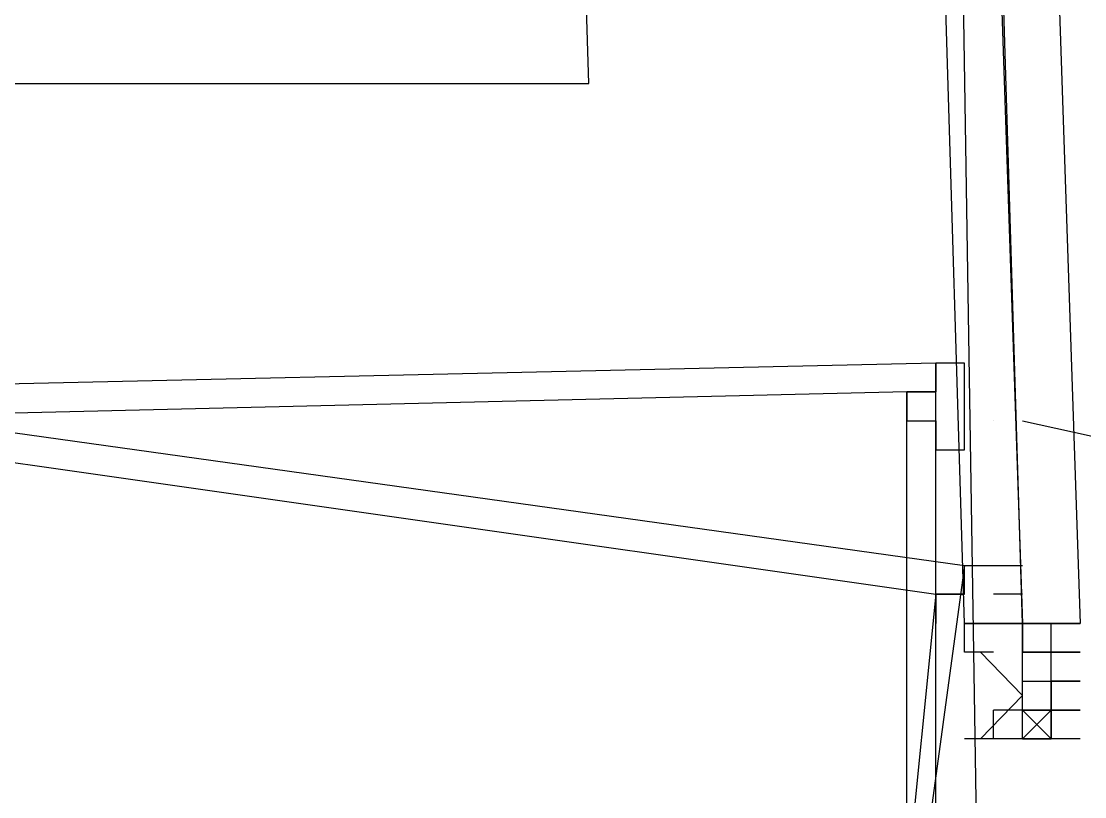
# Model space of a CAD drawing. Header units: feet. Extents: x -84 to 198, y -22 to 181.
# Drawn here: x 137.8982 to 138.3888, y 106.7645 to 107.122 of the extents above; entities that cross this region are included whole.
import ezdxf

# ---------------------------------------------------------------- set-up
doc = ezdxf.new("R2010")
doc.units = ezdxf.units.FT
doc.layers.add('A-AREA-UNIDAD', color=30, linetype='CONTINUOUS')
doc.layers.add('A-LINEA', color=7, linetype='CONTINUOUS')

msp = doc.modelspace()

# ---------------------------------------------------------------- linework, layer by layer
at = {"layer": 'A-AREA-UNIDAD'}
msp.add_lwpolyline([(122.88, 112.4089), (135.808, 109.3333), (135.872, 108.1778), (135.552, 106.8444), (137.36, 106.4178), (137.408, 107.0933), (138.16, 107.0933), (137.888, 115.6089), (137.088, 126.2044), (136.16, 134.0622), (134.688, 143.2533), (134.048, 143.2889), (134, 143.5378), (130.912, 144.9422)], dxfattribs=at)
at = {"layer": 'A-LINEA'}
for p, q in [((138.3467, 106.9378), (138.3467, 106.9378)), ((138.3467, 106.9378), (138.3467, 106.9378)), ((138.36, 106.9378), (145.92, 105.2844)), ((138.36, 106.9378), (145.92, 105.2844)), ((138.3333, 106.8444), (138.3333, 106.8444)), ((138.3333, 106.8444), (138.3333, 106.8444)), ((138.3467, 106.8444), (138.3467, 106.8444)), ((138.3467, 106.8444), (138.3467, 106.8444)), ((138.3467, 106.8444), (138.3467, 106.8444)), ((138.3467, 106.8444), (138.3467, 106.8444)), ((138.3467, 106.8444), (138.3467, 106.8444)), ((138.3467, 106.8444), (138.3467, 106.8444)), ((138.3467, 106.8444), (138.3467, 106.8444)), ((138.3467, 106.8444), (138.3467, 106.8444)), ((138.36, 106.8444), (138.3467, 106.8444)), ((138.3467, 106.8444), (138.3467, 106.8444)), ((138.36, 106.8444), (138.3467, 106.8444)), ((138.3467, 106.8444), (138.3467, 106.8444)), ((138.3467, 106.8444), (138.3467, 106.8444)), ((138.3467, 106.8444), (138.3467, 106.8444)), ((138.3467, 106.8444), (138.3467, 106.8444)), ((138.3467, 106.8444), (138.3467, 106.8444)), ((138.3467, 106.8444), (138.3467, 106.8444)), ((138.3467, 106.8444), (138.3467, 106.8444)), ((138.3467, 106.8444), (138.3467, 106.8444)), ((138.3467, 106.8444), (138.3467, 106.8444)), ((138.3467, 106.8444), (138.3467, 106.8444)), ((138.3467, 106.8444), (138.3467, 106.8444)), ((138.3467, 106.8444), (138.3467, 106.8444)), ((138.36, 106.8444), (138.3467, 106.8444)), ((138.3467, 106.8444), (138.3467, 106.8444)), ((138.36, 106.8444), (138.3467, 106.8444)), ((138.3467, 106.8444), (138.3467, 106.8444)), ((138.3467, 106.8444), (138.3467, 106.8444)), ((138.3467, 106.8444), (138.3467, 106.8444)), ((138.3467, 106.8444), (138.3467, 106.8444)), ((138.36, 106.8444), (138.36, 106.8444)), ((138.36, 106.8311), (138.36, 106.8444)), ((138.36, 106.8311), (138.36, 106.8444)), ((138.36, 106.8444), (138.36, 106.8444)), ((138.36, 106.8444), (138.3733, 106.8444)), ((138.36, 106.8444), (138.36, 106.8444)), ((138.36, 106.8444), (138.36, 106.8444)), ((138.36, 106.8444), (138.36, 106.8444)), ((138.36, 106.8444), (138.36, 106.8444)), ((138.36, 106.8444), (138.36, 106.8444)), ((138.36, 106.8444), (138.36, 106.8444)), ((138.36, 106.8444), (138.36, 106.8311)), ((138.36, 106.8444), (138.36, 106.8311)), ((138.36, 106.8444), (138.36, 106.8444)), ((138.36, 106.8444), (138.36, 106.8444)), ((138.36, 106.8311), (138.36, 106.8444)), ((138.36, 106.8311), (138.36, 106.8444)), ((138.36, 106.8444), (138.36, 106.8444)), ((138.36, 106.8444), (138.3733, 106.8444)), ((138.36, 106.8444), (138.36, 106.8444)), ((138.36, 106.8444), (138.36, 106.8444)), ((138.36, 106.8444), (138.36, 106.8444)), ((138.36, 106.8444), (138.36, 106.8444)), ((138.36, 106.8444), (138.36, 106.8444)), ((138.36, 106.8444), (138.36, 106.8444)), ((138.36, 106.8444), (138.36, 106.8311)), ((138.36, 106.8444), (138.36, 106.8311)), ((138.36, 106.8444), (138.36, 106.8444)), ((138.3733, 106.8444), (138.3733, 106.8444)), ((138.3733, 106.8311), (138.3733, 106.8444)), ((138.3733, 106.8311), (138.3733, 106.8444)), ((138.3733, 106.8444), (138.3733, 106.8444)), ((138.3733, 106.8444), (138.3733, 106.8444)), ((138.3733, 106.8444), (138.3733, 106.8444)), ((138.3733, 106.8444), (138.3733, 106.8444)), ((138.3733, 106.8444), (138.3867, 106.8444)), ((138.3733, 106.8444), (138.3733, 106.8444)), ((138.3733, 106.8444), (138.3733, 106.8444)), ((138.3733, 106.8444), (138.3733, 106.8444)), ((138.3733, 106.8444), (138.3733, 106.8444)), ((138.3733, 106.8444), (138.3733, 106.8444)), ((138.3733, 106.8444), (138.3867, 106.8444)), ((138.3733, 106.8444), (138.3733, 106.8444)), ((138.3733, 106.8444), (138.3733, 106.8444)), ((138.3867, 106.8444), (138.3733, 106.8444)), ((138.3733, 106.8444), (138.3733, 106.8444)), ((138.3733, 106.8444), (138.3733, 106.8444)), ((138.3733, 106.8444), (138.3733, 106.8444)), ((138.3733, 106.8444), (138.3733, 106.8444)), ((138.3733, 106.8444), (138.3733, 106.8444)), ((138.3733, 106.8444), (138.3733, 106.8444)), ((138.3733, 106.8311), (138.3733, 106.8444)), ((138.3733, 106.8311), (138.3733, 106.8444)), ((138.3733, 106.8444), (138.3733, 106.8444)), ((138.3733, 106.8444), (138.3733, 106.8444)), ((138.3733, 106.8444), (138.3733, 106.8444)), ((138.3733, 106.8444), (138.3733, 106.8444)), ((138.3733, 106.8444), (138.3867, 106.8444)), ((138.3733, 106.8444), (138.3733, 106.8444)), ((138.3733, 106.8444), (138.3733, 106.8444)), ((138.3733, 106.8444), (138.3733, 106.8444)), ((138.3733, 106.8444), (138.3733, 106.8444)), ((138.3733, 106.8444), (138.3733, 106.8444)), ((138.3733, 106.8444), (138.3867, 106.8444)), ((138.3733, 106.8444), (138.3733, 106.8444)), ((138.3733, 106.8444), (138.3733, 106.8444)), ((138.3867, 106.8444), (138.3733, 106.8444)), ((138.3733, 106.8444), (138.3733, 106.8444)), ((138.3733, 106.8444), (138.3733, 106.8444)), ((138.3733, 106.8444), (138.3733, 106.8444)), ((138.3733, 106.8444), (138.3733, 106.8444)), ((138.3733, 106.8444), (138.3733, 106.8444)), ((138.3867, 106.8444), (138.3867, 106.8444)), ((138.3867, 106.8444), (138.3867, 106.8444)), ((138.3867, 106.8444), (138.3867, 106.8444)), ((138.3867, 106.8444), (138.3867, 106.8444)), ((138.3867, 106.8444), (138.3867, 106.8444)), ((138.3867, 106.8444), (138.3867, 106.8444)), ((138.3867, 106.8444), (138.3867, 106.8444)), ((138.3867, 106.8444), (138.3867, 106.8444)), ((138.3867, 106.8444), (138.3867, 106.8444)), ((138.3867, 106.8444), (138.3867, 106.8444)), ((138.3867, 106.8444), (138.3867, 106.8444)), ((138.3867, 106.8444), (138.3867, 106.8444)), ((138.3867, 106.8444), (138.3867, 106.8444)), ((138.3867, 106.8444), (138.3867, 106.8444)), ((138.3867, 106.8444), (138.3867, 106.8444)), ((138.3867, 106.8444), (138.3867, 106.8444)), ((138.36, 106.8311), (138.36, 106.8311)), ((138.36, 106.8311), (138.36, 106.8311)), ((138.36, 106.8311), (138.36, 106.8311)), ((138.36, 106.8311), (138.36, 106.8311)), ((138.36, 106.8311), (138.36, 106.8311)), ((138.36, 106.8311), (138.36, 106.8311)), ((138.3733, 106.8311), (138.36, 106.8311)), ((138.36, 106.8178), (138.36, 106.8311)), ((138.36, 106.8311), (138.36, 106.8311)), ((138.36, 106.8311), (138.36, 106.8311)), ((138.36, 106.8311), (138.36, 106.8311)), ((138.36, 106.8311), (138.36, 106.8311)), ((138.36, 106.8311), (138.36, 106.8311)), ((138.36, 106.8311), (138.36, 106.8311)), ((138.36, 106.8311), (138.3733, 106.8311)), ((138.36, 106.8311), (138.3733, 106.8311)), ((138.3733, 106.8311), (138.36, 106.8311)), ((138.36, 106.8311), (138.36, 106.8311)), ((138.36, 106.8311), (138.36, 106.8311)), ((138.36, 106.8311), (138.36, 106.8311)), ((138.3733, 106.8311), (138.36, 106.8311)), ((138.36, 106.8311), (138.36, 106.8311)), ((138.36, 106.8311), (138.36, 106.8311)), ((138.36, 106.8311), (138.36, 106.8311)), ((138.36, 106.8311), (138.36, 106.8311)), ((138.36, 106.8311), (138.36, 106.8311)), ((138.36, 106.8311), (138.36, 106.8311)), ((138.36, 106.8311), (138.36, 106.8311)), ((138.36, 106.8311), (138.36, 106.8311)), ((138.36, 106.8311), (138.36, 106.8311)), ((138.36, 106.8311), (138.36, 106.8311)), ((138.36, 106.8311), (138.36, 106.8311)), ((138.3733, 106.8311), (138.36, 106.8311)), ((138.36, 106.8178), (138.36, 106.8311)), ((138.36, 106.8311), (138.36, 106.8311)), ((138.36, 106.8311), (138.36, 106.8311)), ((138.36, 106.8311), (138.36, 106.8311)), ((138.36, 106.8311), (138.36, 106.8311)), ((138.36, 106.8311), (138.36, 106.8311)), ((138.36, 106.8311), (138.36, 106.8311)), ((138.36, 106.8311), (138.3733, 106.8311)), ((138.36, 106.8311), (138.3733, 106.8311)), ((138.3733, 106.8311), (138.36, 106.8311)), ((138.36, 106.8311), (138.36, 106.8311)), ((138.36, 106.8311), (138.36, 106.8311)), ((138.36, 106.8311), (138.36, 106.8311)), ((138.3733, 106.8311), (138.36, 106.8311)), ((138.36, 106.8311), (138.36, 106.8311)), ((138.36, 106.8311), (138.36, 106.8311)), ((138.36, 106.8311), (138.36, 106.8311)), ((138.36, 106.8311), (138.36, 106.8311)), ((138.36, 106.8311), (138.36, 106.8311)), ((138.3733, 106.8311), (138.3733, 106.8311)), ((138.3733, 106.8311), (138.3733, 106.8311)), ((138.3733, 106.8311), (138.3733, 106.8311)), ((138.3733, 106.8311), (138.3733, 106.8311)), ((138.3733, 106.8178), (138.3733, 106.8311)), ((138.3733, 106.8311), (138.3733, 106.8311)), ((138.3733, 106.8178), (138.3733, 106.8311)), ((138.3867, 106.8311), (138.3733, 106.8311)), ((138.3733, 106.8311), (138.3733, 106.8311)), ((138.3733, 106.8311), (138.3733, 106.8311)), ((138.3733, 106.8178), (138.3733, 106.8311)), ((138.3733, 106.8178), (138.3733, 106.8311)), ((138.3733, 106.8311), (138.3733, 106.8311)), ((138.3733, 106.8311), (138.3733, 106.8311)), ((138.3733, 106.8178), (138.3733, 106.8311)), ((138.3733, 106.8311), (138.3733, 106.8311)), ((138.3733, 106.8311), (138.3733, 106.8311)), ((138.3733, 106.8178), (138.3733, 106.8311)), ((138.3733, 106.8311), (138.3867, 106.8311)), ((138.3733, 106.8311), (138.3733, 106.8311)), ((138.3733, 106.8311), (138.3733, 106.8311)), ((138.3733, 106.8311), (138.3733, 106.8311)), ((138.3733, 106.8311), (138.3733, 106.8311)), ((138.3733, 106.8178), (138.3733, 106.8311)), ((138.3733, 106.8311), (138.3733, 106.8311)), ((138.3733, 106.8178), (138.3733, 106.8311)), ((138.3867, 106.8311), (138.3733, 106.8311)), ((138.3733, 106.8311), (138.3733, 106.8311)), ((138.3733, 106.8311), (138.3733, 106.8311)), ((138.3733, 106.8178), (138.3733, 106.8311)), ((138.3733, 106.8178), (138.3733, 106.8311)), ((138.3733, 106.8311), (138.3733, 106.8311)), ((138.3733, 106.8311), (138.3733, 106.8311)), ((138.3733, 106.8178), (138.3733, 106.8311)), ((138.3733, 106.8311), (138.3733, 106.8311)), ((138.3733, 106.8311), (138.3733, 106.8311)), ((138.3733, 106.8178), (138.3733, 106.8311)), ((138.3733, 106.8311), (138.3867, 106.8311)), ((138.3867, 106.8311), (138.3867, 106.8311)), ((138.3867, 106.8311), (138.3867, 106.8311)), ((138.3867, 106.8311), (138.3867, 106.8311)), ((138.3867, 106.8311), (138.3867, 106.8311)), ((138.36, 106.8178), (138.3733, 106.8178)), ((138.36, 106.8178), (138.36, 106.8178)), ((138.36, 106.8178), (138.36, 106.8178)), ((138.36, 106.8178), (138.36, 106.8178)), ((138.36, 106.8178), (138.36, 106.8178)), ((138.36, 106.8178), (138.36, 106.8178)), ((138.36, 106.8178), (138.36, 106.8178)), ((138.36, 106.8044), (138.36, 106.8178)), ((138.36, 106.8178), (138.36, 106.8178)), ((138.36, 106.8044), (138.36, 106.8178)), ((138.36, 106.8178), (138.36, 106.8178)), ((138.36, 106.8178), (138.36, 106.8178)), ((138.36, 106.8178), (138.36, 106.8178)), ((138.36, 106.8178), (138.36, 106.8178)), ((138.36, 106.8178), (138.36, 106.8178)), ((138.36, 106.8178), (138.36, 106.8178)), ((138.36, 106.8178), (138.36, 106.8178)), ((138.36, 106.8178), (138.36, 106.8178)), ((138.36, 106.8178), (138.36, 106.8178)), ((138.36, 106.8178), (138.36, 106.8178)), ((138.36, 106.8178), (138.3733, 106.8178)), ((138.36, 106.8178), (138.36, 106.8178)), ((138.36, 106.8178), (138.36, 106.8178)), ((138.36, 106.8178), (138.36, 106.8178)), ((138.36, 106.8178), (138.36, 106.8178)), ((138.36, 106.8178), (138.36, 106.8178)), ((138.36, 106.8178), (138.36, 106.8178)), ((138.36, 106.8044), (138.36, 106.8178)), ((138.36, 106.8178), (138.36, 106.8178)), ((138.36, 106.8044), (138.36, 106.8178)), ((138.36, 106.8178), (138.36, 106.8178)), ((138.36, 106.8178), (138.36, 106.8178)), ((138.36, 106.8178), (138.36, 106.8178)), ((138.36, 106.8178), (138.36, 106.8178)), ((138.36, 106.8178), (138.36, 106.8178)), ((138.36, 106.8178), (138.36, 106.8178)), ((138.36, 106.8178), (138.36, 106.8178)), ((138.36, 106.8178), (138.36, 106.8178)), ((138.36, 106.8178), (138.36, 106.8178)), ((138.36, 106.8178), (138.36, 106.8178)), ((138.3733, 106.8178), (138.3733, 106.8178)), ((138.3733, 106.8178), (138.3733, 106.8178)), ((138.3733, 106.8178), (138.3733, 106.8178)), ((138.3733, 106.8178), (138.3733, 106.8178)), ((138.3733, 106.8178), (138.3733, 106.8178)), ((138.3733, 106.8178), (138.3867, 106.8178)), ((138.3733, 106.8178), (138.3733, 106.8178)), ((138.3733, 106.8178), (138.3733, 106.8178)), ((138.3733, 106.8178), (138.3733, 106.8178)), ((138.3733, 106.8178), (138.3733, 106.8178)), ((138.3733, 106.8178), (138.3733, 106.8178)), ((138.3733, 106.8178), (138.3733, 106.8178)), ((138.3867, 106.8178), (138.3733, 106.8178)), ((138.3733, 106.8178), (138.3733, 106.8178)), ((138.3733, 106.8178), (138.3733, 106.8178)), ((138.3867, 106.8178), (138.3733, 106.8178)), ((138.3733, 106.8178), (138.3733, 106.8044)), ((138.3733, 106.8178), (138.3733, 106.8178)), ((138.3733, 106.8178), (138.3733, 106.8178)), ((138.3733, 106.8178), (138.3733, 106.8178)), ((138.3733, 106.8178), (138.3733, 106.8178)), ((138.3733, 106.8178), (138.3733, 106.8178)), ((138.3733, 106.8178), (138.3733, 106.8178)), ((138.3733, 106.8178), (138.3733, 106.8178)), ((138.3733, 106.8178), (138.3733, 106.8178)), ((138.3733, 106.8178), (138.3733, 106.8178)), ((138.3733, 106.8178), (138.3733, 106.8178)), ((138.3733, 106.8178), (138.3733, 106.8178)), ((138.3733, 106.8178), (138.3733, 106.8178)), ((138.3733, 106.8178), (138.3733, 106.8178)), ((138.3733, 106.8178), (138.3733, 106.8178)), ((138.3733, 106.8178), (138.3733, 106.8178)), ((138.3733, 106.8178), (138.3733, 106.8178)), ((138.3733, 106.8178), (138.3733, 106.8178)), ((138.3733, 106.8178), (138.3733, 106.8178)), ((138.3733, 106.8178), (138.3867, 106.8178)), ((138.3733, 106.8178), (138.3733, 106.8178)), ((138.3733, 106.8178), (138.3733, 106.8178)), ((138.3733, 106.8178), (138.3733, 106.8178)), ((138.3733, 106.8178), (138.3733, 106.8178)), ((138.3733, 106.8178), (138.3733, 106.8178)), ((138.3733, 106.8178), (138.3733, 106.8178)), ((138.3867, 106.8178), (138.3733, 106.8178)), ((138.3733, 106.8178), (138.3733, 106.8178)), ((138.3733, 106.8178), (138.3733, 106.8178)), ((138.3867, 106.8178), (138.3733, 106.8178)), ((138.3733, 106.8178), (138.3733, 106.8044)), ((138.3733, 106.8178), (138.3733, 106.8178)), ((138.3733, 106.8178), (138.3733, 106.8178)), ((138.3733, 106.8178), (138.3733, 106.8178)), ((138.3733, 106.8178), (138.3733, 106.8178)), ((138.3733, 106.8178), (138.3733, 106.8178)), ((138.3733, 106.8178), (138.3733, 106.8178)), ((138.3733, 106.8178), (138.3733, 106.8178)), ((138.3733, 106.8178), (138.3733, 106.8178)), ((138.3733, 106.8178), (138.3733, 106.8178)), ((138.3733, 106.8178), (138.3733, 106.8178)), ((138.3733, 106.8178), (138.3733, 106.8178)), ((138.3733, 106.8178), (138.3733, 106.8178)), ((138.3733, 106.8178), (138.3733, 106.8178)), ((138.3867, 106.8178), (138.3867, 106.8178)), ((138.3867, 106.8178), (138.3867, 106.8178)), ((138.3467, 106.7911), (138.3467, 106.8044)), ((138.3467, 106.8044), (138.3467, 106.8044)), ((138.36, 106.8044), (138.3467, 106.8044)), ((138.3467, 106.7911), (138.3467, 106.8044)), ((138.3467, 106.8044), (138.3467, 106.8044)), ((138.3467, 106.7911), (138.3467, 106.8044)), ((138.3467, 106.8044), (138.3467, 106.8044)), ((138.3467, 106.7911), (138.3467, 106.8044)), ((138.3467, 106.7911), (138.3467, 106.8044)), ((138.3467, 106.8044), (138.3467, 106.8044)), ((138.36, 106.8044), (138.3467, 106.8044)), ((138.3467, 106.7911), (138.3467, 106.8044)), ((138.3467, 106.8044), (138.3467, 106.8044)), ((138.3467, 106.7911), (138.3467, 106.8044)), ((138.3467, 106.8044), (138.3467, 106.8044)), ((138.3467, 106.7911), (138.3467, 106.8044)), ((138.36, 106.7911), (138.36, 106.8044)), ((138.36, 106.7911), (138.36, 106.8044)), ((138.36, 106.8044), (138.36, 106.8044)), ((138.36, 106.8044), (138.36, 106.8044)), ((138.36, 106.8044), (138.36, 106.8044)), ((138.36, 106.8044), (138.36, 106.8044)), ((138.36, 106.8044), (138.36, 106.8044)), ((138.36, 106.8044), (138.36, 106.8044)), ((138.36, 106.8044), (138.36, 106.8044)), ((138.36, 106.8044), (138.36, 106.8044)), ((138.36, 106.8044), (138.36, 106.8044)), ((138.36, 106.8044), (138.36, 106.8044)), ((138.36, 106.8044), (138.36, 106.8044)), ((138.36, 106.8044), (138.36, 106.8044)), ((138.36, 106.8044), (138.36, 106.8044)), ((138.36, 106.8044), (138.36, 106.8044)), ((138.36, 106.8044), (138.36, 106.8044)), ((138.36, 106.8044), (138.36, 106.8044)), ((138.36, 106.8044), (138.36, 106.8044)), ((138.36, 106.8044), (138.36, 106.8044)), ((138.36, 106.8044), (138.36, 106.8044)), ((138.36, 106.8044), (138.3733, 106.7911)), ((138.36, 106.7911), (138.36, 106.8044)), ((138.36, 106.7911), (138.36, 106.8044)), ((138.36, 106.8044), (138.36, 106.8044)), ((138.36, 106.8044), (138.36, 106.8044)), ((138.36, 106.8044), (138.36, 106.8044)), ((138.36, 106.8044), (138.36, 106.8044)), ((138.36, 106.8044), (138.36, 106.8044)), ((138.36, 106.8044), (138.36, 106.8044)), ((138.36, 106.8044), (138.36, 106.8044)), ((138.36, 106.8044), (138.36, 106.8044)), ((138.36, 106.8044), (138.36, 106.8044)), ((138.36, 106.8044), (138.36, 106.8044)), ((138.36, 106.8044), (138.36, 106.8044)), ((138.36, 106.8044), (138.36, 106.8044)), ((138.36, 106.8044), (138.36, 106.8044)), ((138.36, 106.8044), (138.36, 106.8044)), ((138.36, 106.8044), (138.36, 106.8044)), ((138.36, 106.8044), (138.36, 106.8044)), ((138.36, 106.8044), (138.36, 106.8044)), ((138.36, 106.8044), (138.36, 106.8044)), ((138.36, 106.8044), (138.36, 106.8044)), ((138.36, 106.8044), (138.3733, 106.7911)), ((138.3733, 106.7911), (138.3733, 106.8044)), ((138.3733, 106.7911), (138.3733, 106.8044)), ((138.3733, 106.8044), (138.3733, 106.8044)), ((138.3733, 106.8044), (138.3733, 106.8044)), ((138.3733, 106.8044), (138.3733, 106.8044)), ((138.3733, 106.8044), (138.3867, 106.8044)), ((138.3733, 106.8044), (138.3733, 106.8044)), ((138.3733, 106.8044), (138.3733, 106.8044)), ((138.3733, 106.8044), (138.3733, 106.8044)), ((138.3733, 106.8044), (138.3733, 106.8044)), ((138.3733, 106.8044), (138.3733, 106.8044)), ((138.3733, 106.8044), (138.3733, 106.8044)), ((138.3733, 106.8044), (138.3733, 106.8044)), ((138.3733, 106.8044), (138.3733, 106.8044)), ((138.3733, 106.8044), (138.3733, 106.8044)), ((138.3733, 106.8044), (138.3733, 106.8044)), ((138.3733, 106.8044), (138.3733, 106.8044)), ((138.3733, 106.8044), (138.3733, 106.8044)), ((138.3733, 106.8044), (138.3733, 106.8044)), ((138.3733, 106.8044), (138.3733, 106.8044)), ((138.3733, 106.8044), (138.3733, 106.8044)), ((138.3733, 106.8044), (138.3733, 106.8044)), ((138.3733, 106.8044), (138.3733, 106.8044)), ((138.3733, 106.8044), (138.3733, 106.8044)), ((138.3733, 106.8044), (138.3733, 106.8044)), ((138.3733, 106.8044), (138.3733, 106.8044)), ((138.3733, 106.8044), (138.3733, 106.8044)), ((138.3733, 106.8044), (138.3733, 106.8044)), ((138.3733, 106.8044), (138.3733, 106.8044)), ((138.3733, 106.8044), (138.3733, 106.7911)), ((138.3733, 106.7911), (138.3733, 106.8044)), ((138.3733, 106.7911), (138.3733, 106.8044)), ((138.3733, 106.8044), (138.3733, 106.8044)), ((138.3733, 106.8044), (138.3733, 106.8044)), ((138.3733, 106.8044), (138.3733, 106.8044)), ((138.3733, 106.8044), (138.3867, 106.8044)), ((138.3733, 106.8044), (138.3733, 106.8044)), ((138.3733, 106.8044), (138.3733, 106.8044)), ((138.3733, 106.8044), (138.3733, 106.8044)), ((138.3733, 106.8044), (138.3733, 106.8044)), ((138.3733, 106.8044), (138.3733, 106.8044)), ((138.3733, 106.8044), (138.3733, 106.8044)), ((138.3733, 106.8044), (138.3733, 106.8044)), ((138.3733, 106.8044), (138.3733, 106.8044)), ((138.3733, 106.8044), (138.3733, 106.8044)), ((138.3733, 106.8044), (138.3733, 106.8044)), ((138.3733, 106.8044), (138.3733, 106.8044)), ((138.3733, 106.8044), (138.3733, 106.8044)), ((138.3733, 106.8044), (138.3733, 106.8044)), ((138.3733, 106.8044), (138.3733, 106.8044)), ((138.3733, 106.8044), (138.3733, 106.8044)), ((138.3733, 106.8044), (138.3733, 106.8044)), ((138.3733, 106.8044), (138.3733, 106.8044)), ((138.3733, 106.8044), (138.3733, 106.8044)), ((138.3733, 106.8044), (138.3733, 106.8044)), ((138.3733, 106.8044), (138.3733, 106.8044)), ((138.3733, 106.8044), (138.3733, 106.8044)), ((138.3733, 106.8044), (138.3733, 106.8044)), ((138.3733, 106.8044), (138.3733, 106.8044)), ((138.3733, 106.8044), (138.3733, 106.7911)), ((138.3867, 106.8044), (138.3867, 106.8044)), ((138.3867, 106.8044), (138.3867, 106.8044)), ((138.3867, 106.8044), (138.3867, 106.8044)), ((138.3867, 106.8044), (138.3867, 106.8044)), ((138.3867, 106.8044), (138.3867, 106.8044)), ((138.3867, 106.8044), (138.3867, 106.8044)), ((138.3867, 106.8044), (138.3867, 106.8044)), ((138.3867, 106.8044), (138.3867, 106.8044)), ((138.3867, 106.8044), (138.3867, 106.8044)), ((138.3867, 106.8044), (138.3867, 106.8044)), ((138.3867, 106.8044), (138.3867, 106.8044)), ((138.3867, 106.8044), (138.3867, 106.8044)), ((138.3867, 106.8044), (138.3867, 106.8044)), ((138.3867, 106.8044), (138.3867, 106.8044)), ((138.3467, 106.7911), (138.3467, 106.7911)), ((138.3467, 106.7911), (138.3467, 106.7911)), ((138.3467, 106.7911), (138.3467, 106.7911)), ((138.3467, 106.7911), (138.3467, 106.7911)), ((138.3467, 106.7911), (138.3467, 106.7911)), ((138.3467, 106.7911), (138.3467, 106.7911)), ((138.3467, 106.7911), (138.3467, 106.7911)), ((138.3467, 106.7911), (138.3467, 106.7911)), ((138.3467, 106.7911), (138.3467, 106.7911)), ((138.3467, 106.7911), (138.3467, 106.7911)), ((138.36, 106.7911), (138.3733, 106.7911)), ((138.36, 106.7911), (138.36, 106.7911)), ((138.36, 106.7911), (138.36, 106.7911)), ((138.36, 106.7911), (138.36, 106.7911)), ((138.36, 106.7911), (138.36, 106.7911)), ((138.36, 106.7911), (138.36, 106.7911)), ((138.36, 106.7911), (138.36, 106.7911)), ((138.36, 106.7911), (138.36, 106.7911)), ((138.36, 106.7911), (138.36, 106.7911)), ((138.36, 106.7911), (138.36, 106.7911)), ((138.36, 106.7911), (138.36, 106.7911)), ((138.36, 106.7911), (138.36, 106.7911)), ((138.36, 106.7911), (138.36, 106.7911)), ((138.36, 106.7911), (138.3733, 106.7911)), ((138.36, 106.7911), (138.36, 106.7911)), ((138.36, 106.7911), (138.36, 106.7911)), ((138.36, 106.7911), (138.36, 106.7911)), ((138.36, 106.7911), (138.36, 106.7911)), ((138.36, 106.7911), (138.36, 106.7911)), ((138.36, 106.7911), (138.36, 106.7911)), ((138.36, 106.7911), (138.36, 106.7911)), ((138.36, 106.7911), (138.36, 106.7911)), ((138.36, 106.7911), (138.36, 106.7911)), ((138.36, 106.7911), (138.36, 106.7911)), ((138.36, 106.7911), (138.36, 106.7911)), ((138.36, 106.7911), (138.36, 106.7911)), ((138.3733, 106.7911), (138.3733, 106.7911)), ((138.3733, 106.7911), (138.3733, 106.7911)), ((138.3733, 106.7911), (138.3733, 106.7911)), ((138.3733, 106.7911), (138.3733, 106.7911)), ((138.3733, 106.7911), (138.3733, 106.7911)), ((138.3733, 106.7911), (138.3733, 106.7911)), ((138.3867, 106.7911), (138.3867, 106.7911)), ((138.3867, 106.7911), (138.3867, 106.7911)), ((138.3867, 106.7911), (138.3867, 106.7911)), ((138.3867, 106.7911), (138.3867, 106.7911)), ((138.3867, 106.7911), (138.3867, 106.7911)), ((138.3867, 106.7911), (138.3867, 106.7911)), ((138.3867, 106.7911), (138.3867, 106.7911)), ((138.3867, 106.7911), (138.3867, 106.7911))]:
    msp.add_line(p, q, dxfattribs=at)
for points in [[(138.3467, 106.2578), (138.2933, 109.6444), (138.1733, 113.0311), (138.0267, 116.4044), (137.8133, 119.7778), (137.5467, 123.1511), (137.2267, 126.5244), (136.8667, 129.8844), (136.4533, 133.2444), (135.9733, 136.5911), (135.4533, 139.9378), (134.88, 143.2711)], [(138.3467, 106.2578), (138.2933, 109.6444), (138.1733, 113.0311), (138.0267, 116.4044), (137.8133, 119.7778), (137.5467, 123.1511), (137.2267, 126.5244), (136.8667, 129.8844), (136.4533, 133.2444), (135.9733, 136.5911), (135.4533, 139.9378), (134.88, 143.2711)], [(138.2267, 110.7911), (138.36, 106.8444), (138.3467, 106.8444), (138.3333, 106.8444), (138.2133, 110.7911), (138.2267, 110.7911)], [(138.2267, 110.7911), (138.36, 106.8444), (138.3467, 106.8444), (138.3333, 106.8444), (138.2133, 110.7911), (138.2267, 110.7911)], [(138.2533, 110.7911), (138.3867, 106.8444), (138.36, 106.8444), (138.24, 110.7911), (138.2533, 110.7911)], [(138.2533, 110.7911), (138.3867, 106.8444), (138.36, 106.8444), (138.24, 110.7911), (138.2533, 110.7911)], [(137.7333, 106.9511), (137.7467, 106.6578), (138.32, 106.6711), (138.32, 106.9644), (137.7333, 106.9511)], [(137.7333, 106.9511), (137.7467, 106.6578), (138.32, 106.6711), (138.32, 106.9644), (137.7333, 106.9511)], [(138.3333, 106.9378), (138.3333, 106.9511), (138.3333, 106.9511), (138.3333, 106.9644), (138.3333, 106.9644), (138.3333, 106.9644), (138.32, 106.9644), (138.32, 106.9644), (138.32, 106.9511), (138.32, 106.9511), (138.3067, 106.9511), (138.3067, 106.9511), (138.3067, 106.9511), (138.3067, 106.9511), (138.3067, 106.9511), (138.3067, 106.9378), (138.3067, 106.9378), (138.3067, 106.9378), (138.32, 106.9378), (138.32, 106.9378), (138.32, 106.9244), (138.32, 106.9244), (138.3333, 106.9244), (138.3333, 106.9244), (138.3333, 106.9378)], [(138.3333, 106.9378), (138.3333, 106.9511), (138.3333, 106.9511), (138.3333, 106.9644), (138.3333, 106.9644), (138.3333, 106.9644), (138.32, 106.9644), (138.32, 106.9644), (138.32, 106.9511), (138.32, 106.9511), (138.3067, 106.9511), (138.3067, 106.9511), (138.3067, 106.9511), (138.3067, 106.9511), (138.3067, 106.9511), (138.3067, 106.9378), (138.3067, 106.9378), (138.3067, 106.9378), (138.32, 106.9378), (138.32, 106.9378), (138.32, 106.9244), (138.32, 106.9244), (138.3333, 106.9244), (138.3333, 106.9244), (138.3333, 106.9378)], [(137.72, 106.6578), (137.76, 106.9511), (138.3333, 106.8711), (138.2933, 106.5778), (137.72, 106.6578)], [(137.72, 106.6578), (137.76, 106.9511), (138.3333, 106.8711), (138.2933, 106.5778), (137.72, 106.6578)], [(137.7467, 106.9378), (137.7467, 106.6711), (138.3067, 106.6844), (138.3067, 106.9511), (137.7467, 106.9378)], [(137.7467, 106.9378), (137.7467, 106.6711), (138.3067, 106.6844), (138.3067, 106.9511), (137.7467, 106.9378)], [(137.7333, 106.6578), (137.76, 106.9378), (138.32, 106.8578), (138.2933, 106.5911), (137.7333, 106.6578)], [(137.7333, 106.6578), (137.76, 106.9378), (138.32, 106.8578), (138.2933, 106.5911), (137.7333, 106.6578)], [(138.3333, 106.8578), (138.32, 106.8578), (138.32, 106.8444), (138.32, 106.8444), (138.32, 106.8578), (138.32, 106.8578), (138.32, 106.8578), (138.3333, 106.8578), (138.3333, 106.8578), (138.3333, 106.8578), (138.3333, 106.8578), (138.3333, 106.8711), (138.3333, 106.8711), (138.36, 106.8711), (138.36, 106.8711), (138.36, 106.8711)], [(138.3333, 106.8578), (138.32, 106.8578), (138.32, 106.8444), (138.32, 106.8444), (138.32, 106.8578), (138.32, 106.8578), (138.32, 106.8578), (138.3333, 106.8578), (138.3333, 106.8578), (138.3333, 106.8578), (138.3333, 106.8578), (138.3333, 106.8711), (138.3333, 106.8711), (138.36, 106.8711), (138.36, 106.8711), (138.36, 106.8711)], [(138.36, 106.8578), (138.36, 106.8578), (138.3467, 106.8578)], [(138.36, 106.8578), (138.36, 106.8578), (138.3467, 106.8578)], [(138.3333, 106.8444), (138.3467, 106.8444), (138.36, 106.8444), (138.3733, 106.8444), (138.3867, 106.8444)], [(138.3467, 106.8311), (138.3467, 106.8311), (138.3467, 106.8311), (138.3333, 106.8311), (138.3333, 106.8311), (138.3333, 106.8444), (138.3333, 106.8444)], [(138.3333, 106.8444), (138.3467, 106.8444), (138.36, 106.8444), (138.3733, 106.8444), (138.3867, 106.8444)], [(138.3467, 106.8311), (138.3467, 106.8311), (138.3467, 106.8311), (138.3333, 106.8311), (138.3333, 106.8311), (138.3333, 106.8444), (138.3333, 106.8444)], [(138.36, 106.8311), (138.36, 106.8311), (138.36, 106.8444)], [(138.36, 106.8311), (138.36, 106.8311), (138.36, 106.8444)], [(138.3407, 106.7911), (138.36, 106.8112), (138.3406, 106.8311)], [(138.3407, 106.7911), (138.36, 106.8112), (138.3406, 106.8311)], [(138.3733, 106.8044), (138.3733, 106.8044), (138.3733, 106.8178), (138.3733, 106.8178)], [(138.3733, 106.8044), (138.3733, 106.8044), (138.3733, 106.8178), (138.3733, 106.8178)], [(138.3733, 106.8044), (138.36, 106.8044), (138.3733, 106.8044)], [(138.3867, 106.8044), (138.3867, 106.8044), (138.3733, 106.8044), (138.36, 106.7911)], [(138.3733, 106.8044), (138.36, 106.8044), (138.3733, 106.8044)], [(138.3867, 106.8044), (138.3867, 106.8044), (138.3733, 106.8044), (138.36, 106.7911)], [(138.3867, 106.7911), (138.3733, 106.7911), (138.36, 106.7911), (138.3467, 106.7911), (138.3333, 106.7911)], [(138.3867, 106.7911), (138.3733, 106.7911), (138.36, 106.7911), (138.3467, 106.7911), (138.3333, 106.7911)]]:
    msp.add_lwpolyline(points, dxfattribs=at)
for points in [[(138.32, 106.9511), (138.3067, 106.9511), (138.3067, 106.9511), (138.32, 106.9511)], [(138.32, 106.9511), (138.3067, 106.9511), (138.3067, 106.9511), (138.32, 106.9511)], [(138.3333, 106.8578), (138.32, 106.8578), (138.32, 106.8578), (138.3333, 106.8578)], [(138.3333, 106.8578), (138.32, 106.8578), (138.32, 106.8578), (138.3333, 106.8578)]]:
    msp.add_lwpolyline(points, close=True, dxfattribs=at)

doc.saveas('drawing.dxf')
